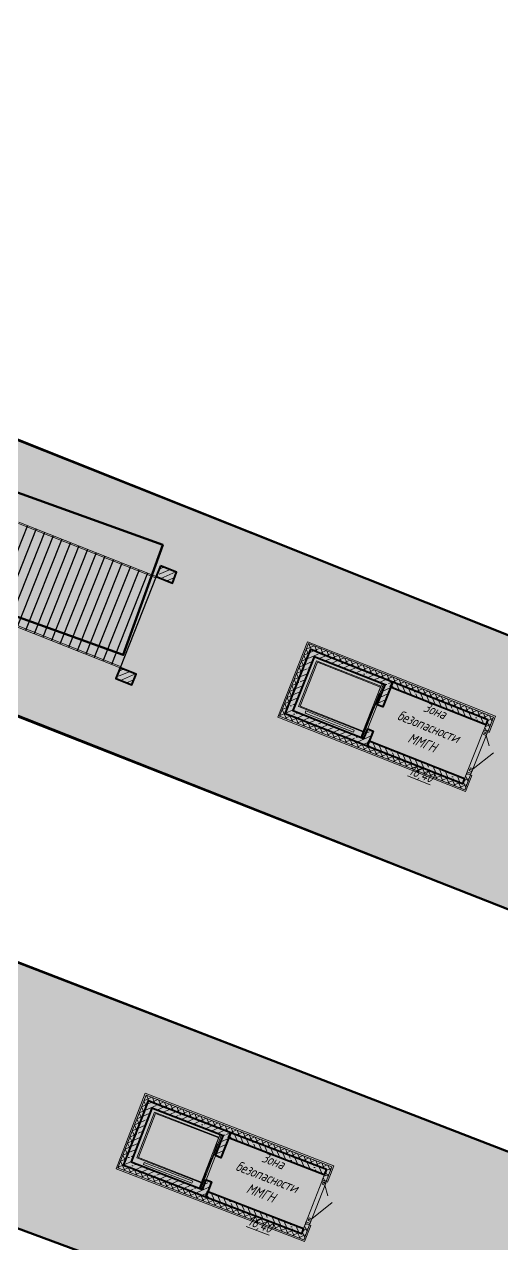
# Model space of a CAD drawing. Extents: x 11425 to 15501, y 6544 to 9114.
# Drawn here: x 11492.3 to 11508.83, y 9071.02 to 9113.26 of the extents above; entities that cross this region are included whole.
import ezdxf

# ---------------------------------------------------------------- set-up
doc = ezdxf.new("R2010")
doc.units = 0
for name, pattern in [('DASHED2', [0.375, 0.25, -0.125]), ('Overhead', [3.96875, 2.38125, -1.5875]), ('Сверху', [3.96875, 2.38125, -1.5875])]:
    doc.linetypes.add(name, pattern=pattern)
for name, color, linetype, lineweight in [('_Сверху_ - Верхние поручни', 7, 'Сверху', 9), ('МГТ-АМ-АР-Оборудоваине', 7, 'Continuous', 18), ('МГТ-АМ-АР-Разрезы', 7, 'Continuous', 9), ('МГТ-АМ-АР-Стены монолитные', 5, 'Continuous', 40), ('МГТ-АМ-АР-Штриховка монолит', 250, 'Continuous', 5), ('МГТ-АР-ЖД пути', 160, 'Continuous', 13), ('МГТ_АР_Облицовка', 124, 'Continuous', 9), ('МГТ_АР_Окна', 150, 'Continuous', 9), ('МГТ_АР_тонкие', 7, 'Continuous', 18), ('МГТ_АР_Утеплитель_Линии', 192, 'Continuous', 9), ('МГТ_АР_Утеплитель_Штриховка', 194, 'Continuous', 9)]:
    doc.layers.add(name, color=color, linetype=linetype, lineweight=lineweight)
doc.layers.add('МГТ_АР_Лестницы', color=7, linetype='Continuous')
doc.styles.add('СПДС_3.5 мм', font='spds.shx', dxfattribs={"oblique": 15, "height": 350})

msp = doc.modelspace()

# ---------------------------------------------------------------- hatches: boundary and pattern name
at = {"transparency": 33554559}
h = msp.add_hatch(color=1, dxfattribs=at)
h.dxf.hatch_style = 1
h.paths.add_polyline_path([(11439.834, 9093.317), (11441.203, 9097.066), (11491.258, 9079.092), (11489.889, 9075.282)])
h.paths.add_polyline_path([(11445.667, 9109.446), (11447.035, 9113.255), (11497.091, 9095.221), (11495.722, 9091.412)])
h.paths.add_polyline_path([(11434.001, 9077.127), (11435.37, 9080.937), (11485.425, 9062.902), (11484.056, 9059.093)])
h.paths.add_polyline_path([(11428.168, 9060.938), (11429.537, 9064.688), (11479.592, 9046.654), (11478.223, 9042.904)])
h = msp.add_hatch(color=1, dxfattribs=at)
h.dxf.hatch_style = 1
h.paths.add_polyline_path([(11498.125, 9015.995), (11501.706, 9031.662), (11450.845, 9050.106), (11453.94, 9058.558), (11503.253, 9040.231), (11504.751, 9048.526), (11456.678, 9066.295), (11459.794, 9074.785), (11506.392, 9057.611), (11507.853, 9065.698), (11462.51, 9082.484), (11465.691, 9090.965), (11509.366, 9074.079), (11510.782, 9081.92), (11468.343, 9098.614), (11471.379, 9107.125), (11512.381, 9090.77), (11513.556, 9097.033), (11524.77, 9091.732), (11513.164, 9031.033), (11509.043, 9009.313)])
at = {"layer": 'МГТ-АМ-АР-Оборудоваине'}
h = msp.add_hatch(color=1, dxfattribs=at)
h.paths.add_polyline_path([(11502.917, 9089.953), (11502.941, 9089.998), (11502.974, 9090.037), (11503.015, 9090.067), (11503.062, 9090.086), (11503.112, 9090.095), (11503.165, 9090.226), (11503.161, 9090.242), (11503.162, 9090.259), (11503.167, 9090.275), (11503.176, 9090.289), (11503.188, 9090.3), (11503.202, 9090.308), (11503.218, 9090.312), (11503.235, 9090.312), (11503.251, 9090.308), (11503.266, 9090.3), (11503.278, 9090.289), (11503.286, 9090.274), (11503.291, 9090.258), (11503.292, 9090.242), (11503.288, 9090.226), (11503.281, 9090.211), (11503.27, 9090.198), (11503.256, 9090.189), (11503.24, 9090.183), (11503.224, 9090.182), (11503.182, 9090.076), (11503.327, 9090.018), (11503.304, 9089.961), (11503.17, 9090.014), (11503.159, 9089.985), (11503.339, 9089.914), (11503.351, 9089.699), (11503.434, 9089.704), (11503.437, 9089.642), (11503.301, 9089.634), (11503.287, 9089.728), (11503.249, 9089.694), (11503.205, 9089.67), (11503.154, 9089.657), (11503.105, 9089.655), (11503.055, 9089.665), (11503.008, 9089.686), (11502.968, 9089.718), (11502.936, 9089.757), (11502.914, 9089.803), (11502.904, 9089.853), (11502.904, 9089.904)], flags=0)
h.paths.add_polyline_path([(11502.971, 9089.928), (11502.963, 9089.889), (11502.964, 9089.849), (11502.975, 9089.81), (11502.996, 9089.776), (11503.025, 9089.747), (11503.059, 9089.727), (11503.098, 9089.716), (11503.138, 9089.715), (11503.181, 9089.725), (11503.213, 9089.742), (11503.244, 9089.769), (11503.266, 9089.802), (11503.28, 9089.84), (11503.283, 9089.88), (11503.062, 9089.968), (11503.087, 9090.031), (11503.049, 9090.017), (11503.016, 9089.995), (11502.99, 9089.964)], flags=0)
h = msp.add_hatch(color=1, dxfattribs=at)
h.paths.add_polyline_path([(11497.311, 9074.32), (11497.334, 9074.365), (11497.367, 9074.404), (11497.408, 9074.435), (11497.455, 9074.455), (11497.505, 9074.463), (11497.556, 9074.595), (11497.553, 9074.612), (11497.553, 9074.628), (11497.558, 9074.644), (11497.567, 9074.658), (11497.579, 9074.67), (11497.593, 9074.678), (11497.609, 9074.682), (11497.626, 9074.682), (11497.642, 9074.678), (11497.656, 9074.67), (11497.668, 9074.659), (11497.677, 9074.645), (11497.682, 9074.629), (11497.683, 9074.612), (11497.68, 9074.596), (11497.672, 9074.581), (11497.662, 9074.569), (11497.648, 9074.559), (11497.632, 9074.553), (11497.616, 9074.552), (11497.575, 9074.445), (11497.721, 9074.389), (11497.698, 9074.331), (11497.563, 9074.383), (11497.552, 9074.354), (11497.733, 9074.285), (11497.748, 9074.07), (11497.83, 9074.076), (11497.834, 9074.014), (11497.698, 9074.005), (11497.684, 9074.098), (11497.646, 9074.064), (11497.601, 9074.04), (11497.551, 9074.026), (11497.501, 9074.024), (11497.451, 9074.033), (11497.405, 9074.054), (11497.364, 9074.085), (11497.332, 9074.124), (11497.31, 9074.17), (11497.299, 9074.22), (11497.299, 9074.271)], flags=0)
h.paths.add_polyline_path([(11497.366, 9074.296), (11497.357, 9074.256), (11497.359, 9074.216), (11497.371, 9074.178), (11497.392, 9074.143), (11497.421, 9074.115), (11497.456, 9074.095), (11497.494, 9074.084), (11497.535, 9074.084), (11497.577, 9074.095), (11497.609, 9074.111), (11497.639, 9074.138), (11497.662, 9074.172), (11497.675, 9074.21), (11497.678, 9074.25), (11497.456, 9074.336), (11497.481, 9074.4), (11497.443, 9074.386), (11497.41, 9074.363), (11497.384, 9074.332)], flags=0)
at = {"layer": 'МГТ-АМ-АР-Штриховка монолит', "lineweight": 9}
h = msp.add_hatch(dxfattribs=at)
h.set_pattern_fill('ANSI35', color=1, scale=0.05, angle=-21.6307, style=0)
h.set_pattern_definition([(23.36928, (11115.9967, 9067.76535), (-0.12593822, 0.29145465), []), (23.36928, (11116.2054, 9067.6826), (-0.12593822, 0.29145465), [0.396875, -0.079375, 0, -0.079375])])
h.paths.add_polyline_path([(11497.015, 9094.495), (11496.868, 9094.123), (11497.426, 9093.902), (11497.573, 9094.274)])
h = msp.add_hatch(dxfattribs=at)
h.set_pattern_fill('ANSI35', color=1, scale=0.05, angle=-21.6391, style=0)
h.set_pattern_definition([(23.36091, (11064.36612, 9088.45038), (-0.12589563, 0.29147305), []), (23.36091, (11064.5748, 9088.3676), (-0.12589563, 0.29147305), [0.396875, -0.079375, 0, -0.079375])])
h.paths.add_polyline_path([(11502.223, 9091.609), (11502.408, 9091.536), (11502.408, 9091.535), (11505.058, 9090.485), (11504.711, 9089.611), (11504.525, 9089.685), (11504.798, 9090.372), (11502.335, 9091.35), (11501.597, 9089.491), (11504.06, 9088.513), (11504.193, 9088.848), (11504.379, 9088.774), (11504.173, 9088.254), (11501.523, 9089.305), (11501.521, 9089.298), (11501.335, 9089.372), (11502.076, 9091.237)])
h = msp.add_hatch(dxfattribs=at)
h.set_pattern_fill('ANSI35', color=1, scale=0.05, angle=-21.6307, style=0)
h.set_pattern_definition([(23.36928, (11114.59594, 9064.23295), (-0.12593822, 0.29145465), []), (23.36928, (11114.80464, 9064.1502), (-0.12593822, 0.29145465), [0.396875, -0.079375, 0, -0.079375])])
h.paths.add_polyline_path([(11495.615, 9090.963), (11495.467, 9090.591), (11496.025, 9090.37), (11496.172, 9090.742)])
h = msp.add_hatch(dxfattribs=at)
h.set_pattern_fill('ANSI35', color=1, scale=0.05, angle=-111.6391, style=0)
h.set_pattern_definition([(293.36091, (11381.562, 9265.33028), (0.29147305, 0.12589563), []), (293.36091, (11381.4792, 9265.1216), (0.29147305, 0.12589563), [0.396875, -0.079375, 0, -0.079375])])
h.paths.add_polyline_path([(11508.358, 9089.174), (11508.284, 9088.988), (11504.984, 9090.299), (11505.058, 9090.485)])
h = msp.add_hatch(dxfattribs=at)
h.set_pattern_fill('ANSI35', color=1, scale=0.05, angle=-111.6391, style=0)
h.set_pattern_definition([(293.36091, (11380.7508, 9263.28548), (0.29147305, 0.12589563), []), (293.36091, (11380.668, 9263.0768), (0.29147305, 0.12589563), [0.396875, -0.079375, 0, -0.079375])])
h.paths.add_polyline_path([(11507.547, 9087.129), (11507.473, 9086.943), (11504.173, 9088.254), (11504.246, 9088.44)])
h = msp.add_hatch(dxfattribs=at)
h.set_pattern_fill('ANSI35', color=1, scale=0.05, angle=-21.1081, style=0)
h.set_pattern_definition([(23.89189, (11058.79295, 9068.75325), (-0.12859135, 0.29029384), []), (23.89189, (11059.0024, 9068.6724), (-0.12859135, 0.29029384), [0.396875, -0.079375, 0, -0.079375])])
h.paths.add_polyline_path([(11496.601, 9075.97), (11496.788, 9075.898), (11496.788, 9075.898), (11499.447, 9074.871), (11499.108, 9073.994), (11498.922, 9074.066), (11499.188, 9074.757), (11496.716, 9075.711), (11495.996, 9073.845), (11498.468, 9072.891), (11498.597, 9073.227), (11498.784, 9073.155), (11498.582, 9072.632), (11495.924, 9073.659), (11495.921, 9073.652), (11495.734, 9073.724), (11496.458, 9075.596)])
h = msp.add_hatch(dxfattribs=at)
h.set_pattern_fill('ANSI35', color=1, scale=0.05, angle=-111.1081, style=0)
h.set_pattern_definition([(293.89189, (11374.33603, 9248.56506), (0.29029384, 0.12859135), []), (293.89189, (11374.25517, 9248.35562), (0.29029384, 0.12859135), [0.396875, -0.079375, 0, -0.079375])])
h.paths.add_polyline_path([(11502.759, 9073.591), (11502.687, 9073.405), (11499.375, 9074.685), (11499.447, 9074.871)])
h = msp.add_hatch(dxfattribs=at)
h.set_pattern_fill('ANSI35', color=1, scale=0.05, angle=-111.1081, style=0)
h.set_pattern_definition([(293.89189, (11373.5438, 9246.51283), (0.29029384, 0.12859135), []), (293.89189, (11373.46295, 9246.3034), (0.29029384, 0.12859135), [0.396875, -0.079375, 0, -0.079375])])
h.paths.add_polyline_path([(11501.967, 9071.539), (11501.895, 9071.352), (11498.582, 9072.632), (11498.654, 9072.819)])
at = {"layer": 'МГТ_АР_Утеплитель_Штриховка'}
h = msp.add_hatch(dxfattribs=at)
h.set_pattern_fill('ANSI37', color=1, scale=0.05, angle=-21.6391)
h.set_pattern_definition([(23.36091, (11064.36612, 9088.45038), (-0.062947816, 0.145736526), []), (113.36091, (11064.36612, 9088.45038), (-0.145736526, -0.062947816), [])])
h.paths.add_polyline_path([(11501.335, 9089.372), (11502.216, 9091.612), (11508.033, 9089.304), (11508.033, 9089.303), (11508.358, 9089.175), (11508.21, 9088.802), (11508.35, 9088.747), (11508.553, 9089.259), (11502.138, 9091.804), (11501.14, 9089.287), (11507.554, 9086.742), (11507.758, 9087.254), (11507.618, 9087.309), (11507.47, 9086.937)])
h = msp.add_hatch(dxfattribs=at)
h.set_pattern_fill('ANSI37', color=1, scale=0.05, angle=-21.1081)
h.set_pattern_definition([(23.891887, (11058.79295, 9068.75325), (-0.064295676, 0.14514692), []), (113.891887, (11058.79295, 9068.75325), (-0.14514692, -0.064295676), [])])
h.paths.add_polyline_path([(11495.734, 9073.724), (11496.595, 9075.972), (11502.433, 9073.719), (11502.433, 9073.718), (11502.759, 9073.592), (11502.615, 9073.218), (11502.755, 9073.164), (11502.953, 9073.678), (11496.515, 9076.164), (11495.54, 9073.637), (11501.978, 9071.152), (11502.176, 9071.666), (11502.036, 9071.72), (11501.892, 9071.346)])

# ---------------------------------------------------------------- linework, layer by layer
at = {"color": 1, "lineweight": 50}
for points in [[(11445.667, 9109.446), (11447.035, 9113.255), (11497.091, 9095.221), (11495.722, 9091.412)], [(11498.125, 9015.995), (11501.706, 9031.662), (11450.845, 9050.106), (11453.94, 9058.558), (11503.253, 9040.231), (11504.751, 9048.526), (11456.678, 9066.295), (11459.794, 9074.785), (11506.392, 9057.611), (11507.853, 9065.698), (11462.51, 9082.484), (11465.691, 9090.965), (11509.366, 9074.079), (11510.782, 9081.92), (11468.343, 9098.614), (11471.379, 9107.125), (11512.381, 9090.77), (11513.556, 9097.033), (11524.77, 9091.732), (11513.164, 9031.033), (11509.043, 9009.313)]]:
    msp.add_lwpolyline(points, close=True, dxfattribs=at)
at = {"layer": '_Сверху_ - Верхние поручни', "color": 1, "ltscale": 100}
for p, q in [((11492.089, 9095.964), (11496.848, 9094.077)), ((11492.107, 9096.011), (11496.867, 9094.123)), ((11496.867, 9094.123), (11496.848, 9094.077)), ((11490.854, 9092.851), (11495.614, 9090.963)), ((11490.873, 9092.897), (11495.632, 9091.01)), ((11495.632, 9091.01), (11495.614, 9090.963))]:
    msp.add_line(p, q, dxfattribs=at)
at = {"layer": 'МГТ-АМ-АР-Оборудоваине', "color": 1}
for p, q in [((11502.335, 9091.35), (11501.597, 9089.491)), ((11504.798, 9090.372), (11502.335, 9091.35)), ((11502.419, 9091.209), (11501.792, 9089.629)), ((11501.792, 9089.629), (11502.419, 9091.209)), ((11502.454, 9091.162), (11501.849, 9089.638)), ((11504.649, 9090.324), (11502.419, 9091.209)), ((11502.419, 9091.209), (11504.649, 9090.324)), ((11504.638, 9090.296), (11502.454, 9091.162)), ((11504.73, 9090.378), (11504, 9088.537)), ((11504.649, 9090.324), (11504.023, 9088.743)), ((11504.06, 9088.513), (11504.798, 9090.372)), ((11504.589, 9090.076), (11504.381, 9089.553)), ((11504.4, 9089.546), (11504.607, 9090.068)), ((11504.557, 9090.091), (11504.679, 9090.398)), ((11504.607, 9090.068), (11504.589, 9090.076)), ((11504.679, 9090.398), (11504.73, 9090.378)), ((11501.792, 9089.629), (11504.023, 9088.743)), ((11504.023, 9088.743), (11501.792, 9089.629)), ((11501.849, 9089.638), (11504.034, 9088.771)), ((11501.597, 9089.491), (11504.06, 9088.513)), ((11502.023, 9089.397), (11502.052, 9089.471)), ((11503.696, 9088.733), (11502.023, 9089.397)), ((11502.052, 9089.471), (11503.725, 9088.808)), ((11504.365, 9089.592), (11504.157, 9089.07)), ((11504.176, 9089.062), (11504.383, 9089.585)), ((11504.383, 9089.585), (11504.365, 9089.592)), ((11504.381, 9089.553), (11504.4, 9089.546)), ((11503.725, 9088.808), (11503.696, 9088.733)), ((11504.152, 9089.069), (11503.949, 9088.558)), ((11503.957, 9088.565), (11504.156, 9089.067)), ((11504.175, 9089.06), (11503.976, 9088.558)), ((11504.184, 9089.056), (11503.985, 9088.554)), ((11504.004, 9088.547), (11504.203, 9089.049)), ((11504.156, 9089.067), (11504.175, 9089.06)), ((11504.156, 9089.067), (11504.175, 9089.06)), ((11504.157, 9089.07), (11504.176, 9089.062)), ((11504.184, 9089.056), (11504.203, 9089.049)), ((11503.949, 9088.558), (11504, 9088.537)), ((11503.976, 9088.558), (11503.957, 9088.565)), ((11503.985, 9088.554), (11504.004, 9088.547)), ((11496.716, 9075.711), (11495.996, 9073.845)), ((11499.188, 9074.757), (11496.716, 9075.711)), ((11496.801, 9075.571), (11496.189, 9073.985)), ((11496.189, 9073.985), (11496.801, 9075.571)), ((11496.837, 9075.525), (11496.246, 9073.995)), ((11499.04, 9074.707), (11496.801, 9075.571)), ((11496.801, 9075.571), (11499.04, 9074.707)), ((11499.029, 9074.679), (11496.837, 9075.525)), ((11499.12, 9074.761), (11498.407, 9072.914)), ((11499.04, 9074.707), (11498.428, 9073.121)), ((11498.468, 9072.891), (11499.188, 9074.757)), ((11498.982, 9074.458), (11498.779, 9073.934)), ((11498.798, 9073.927), (11499, 9074.451)), ((11498.95, 9074.473), (11499.069, 9074.781)), ((11499, 9074.451), (11498.982, 9074.458)), ((11499.069, 9074.781), (11499.12, 9074.761)), ((11496.189, 9073.985), (11498.428, 9073.121)), ((11498.428, 9073.121), (11496.189, 9073.985)), ((11496.246, 9073.995), (11498.439, 9073.149)), ((11495.996, 9073.845), (11498.468, 9072.891)), ((11496.422, 9073.756), (11496.451, 9073.83)), ((11498.101, 9073.107), (11496.422, 9073.756)), ((11496.451, 9073.83), (11498.13, 9073.182)), ((11498.762, 9073.973), (11498.56, 9073.448)), ((11498.578, 9073.441), (11498.781, 9073.965)), ((11498.781, 9073.965), (11498.762, 9073.973)), ((11498.779, 9073.934), (11498.798, 9073.927)), ((11498.13, 9073.182), (11498.101, 9073.107)), ((11498.554, 9073.447), (11498.356, 9072.934)), ((11498.364, 9072.942), (11498.559, 9073.445)), ((11498.577, 9073.438), (11498.383, 9072.934)), ((11498.587, 9073.435), (11498.392, 9072.931)), ((11498.411, 9072.924), (11498.605, 9073.427)), ((11498.559, 9073.445), (11498.577, 9073.438)), ((11498.559, 9073.445), (11498.577, 9073.438)), ((11498.56, 9073.448), (11498.578, 9073.441)), ((11498.587, 9073.435), (11498.605, 9073.427)), ((11498.356, 9072.934), (11498.407, 9072.914)), ((11498.383, 9072.934), (11498.364, 9072.942)), ((11498.392, 9072.931), (11498.411, 9072.924))]:
    msp.add_line(p, q, dxfattribs=at)
at = {"layer": 'МГТ-АМ-АР-Стены монолитные', "color": 1}
for points in [[(11497.015, 9094.495), (11496.868, 9094.123), (11497.426, 9093.902), (11497.573, 9094.274)], [(11502.223, 9091.609), (11502.408, 9091.536), (11502.408, 9091.535), (11505.058, 9090.485), (11504.711, 9089.611), (11504.525, 9089.685), (11504.798, 9090.372), (11502.335, 9091.35), (11501.597, 9089.491), (11504.06, 9088.513), (11504.193, 9088.848), (11504.379, 9088.774), (11504.173, 9088.254), (11501.523, 9089.305), (11501.521, 9089.298), (11501.335, 9089.372), (11502.076, 9091.237)], [(11495.615, 9090.963), (11495.467, 9090.591), (11496.025, 9090.37), (11496.172, 9090.742)], [(11508.358, 9089.174), (11508.284, 9088.988), (11504.984, 9090.299), (11505.058, 9090.485)], [(11507.547, 9087.129), (11507.473, 9086.943), (11504.173, 9088.254), (11504.246, 9088.44)], [(11496.601, 9075.97), (11496.788, 9075.898), (11496.788, 9075.898), (11499.447, 9074.871), (11499.108, 9073.994), (11498.922, 9074.066), (11499.188, 9074.757), (11496.716, 9075.711), (11495.996, 9073.845), (11498.468, 9072.891), (11498.597, 9073.227), (11498.784, 9073.155), (11498.582, 9072.632), (11495.924, 9073.659), (11495.921, 9073.652), (11495.734, 9073.724), (11496.458, 9075.596)], [(11502.759, 9073.591), (11502.687, 9073.405), (11499.375, 9074.685), (11499.447, 9074.871)], [(11501.967, 9071.539), (11501.895, 9071.352), (11498.582, 9072.632), (11498.654, 9072.819)]]:
    msp.add_lwpolyline(points, close=True, dxfattribs=at)
at = {"layer": 'МГТ-АР-ЖД пути', "color": 1, "linetype": 'DASHED2', "lineweight": 30, "ltscale": 7000}
for p, q in [((11471.384, 9107.048), (11512.381, 9090.77)), ((11510.782, 9081.92), (11468.4, 9098.682)), ((11465.695, 9090.887), (11509.366, 9074.079)), ((11507.853, 9065.698), (11462.537, 9082.465))]:
    msp.add_line(p, q, dxfattribs=at)
at = {"layer": 'МГТ_АР_Лестницы', "color": 1, "linetype": 'Overhead', "ltscale": 100}
for p, q in [((11492.405, 9095.893), (11491.152, 9092.732)), ((11492.405, 9095.893), (11491.152, 9092.732)), ((11492.702, 9095.775), (11491.449, 9092.615)), ((11492.702, 9095.775), (11491.449, 9092.615)), ((11493, 9095.657), (11491.747, 9092.497)), ((11493, 9095.657), (11491.747, 9092.497)), ((11493.297, 9095.539), (11492.044, 9092.379)), ((11493.297, 9095.539), (11492.044, 9092.379)), ((11493.595, 9095.421), (11492.341, 9092.261)), ((11493.595, 9095.421), (11492.341, 9092.261)), ((11493.892, 9095.303), (11492.639, 9092.143)), ((11493.892, 9095.303), (11492.639, 9092.143)), ((11494.19, 9095.185), (11492.936, 9092.025)), ((11494.19, 9095.185), (11492.936, 9092.025)), ((11494.487, 9095.067), (11493.234, 9091.907)), ((11494.487, 9095.067), (11493.234, 9091.907)), ((11494.785, 9094.949), (11493.531, 9091.789)), ((11494.785, 9094.949), (11493.531, 9091.789)), ((11495.082, 9094.831), (11493.829, 9091.671)), ((11495.082, 9094.831), (11493.829, 9091.671)), ((11495.38, 9094.713), (11494.126, 9091.553)), ((11495.38, 9094.713), (11494.126, 9091.553)), ((11495.677, 9094.596), (11494.424, 9091.435)), ((11495.677, 9094.596), (11494.424, 9091.435)), ((11495.975, 9094.478), (11494.721, 9091.317)), ((11495.975, 9094.478), (11494.721, 9091.317)), ((11496.272, 9094.36), (11495.019, 9091.199)), ((11496.272, 9094.36), (11495.019, 9091.199)), ((11496.569, 9094.242), (11495.316, 9091.081)), ((11496.569, 9094.242), (11495.316, 9091.081)), ((11496.867, 9094.124), (11495.614, 9090.963))]:
    msp.add_line(p, q, dxfattribs=at)
at = {"layer": 'МГТ_АР_Облицовка', "color": 1}
for points in [[(11508.581, 9089.194), (11508.618, 9089.287), (11502.11, 9091.869), (11501.075, 9089.259), (11507.583, 9086.677), (11507.804, 9087.235), (11507.758, 9087.254), (11507.554, 9086.742), (11501.14, 9089.287), (11502.138, 9091.804), (11508.553, 9089.259), (11508.35, 9088.747), (11508.396, 9088.729)], [(11502.982, 9073.614), (11503.018, 9073.707), (11496.487, 9076.228), (11495.475, 9073.608), (11502.007, 9071.088), (11502.223, 9071.648), (11502.176, 9071.666), (11501.978, 9071.152), (11495.54, 9073.637), (11496.515, 9076.164), (11502.953, 9073.678), (11502.755, 9073.164), (11502.802, 9073.146)]]:
    msp.add_lwpolyline(points, close=True, dxfattribs=at)
at = {"layer": 'МГТ_АР_Окна', "color": 1, "elevation": 0}
for points in [[(11508.21, 9088.802), (11508.35, 9088.747), (11508.331, 9088.701), (11508.192, 9088.756)], [(11502.615, 9073.218), (11502.755, 9073.164), (11502.737, 9073.118), (11502.597, 9073.172)]]:
    msp.add_lwpolyline(points, close=True, dxfattribs=at)
at = {"layer": 'МГТ_АР_Окна', "color": 1}
for points in [[(11508.193, 9088.755), (11508.332, 9088.7), (11507.757, 9087.254), (11507.618, 9087.309)], [(11507.637, 9087.356), (11507.776, 9087.3), (11507.757, 9087.254), (11507.618, 9087.309)], [(11502.598, 9073.171), (11502.738, 9073.117), (11502.176, 9071.666), (11502.036, 9071.72)], [(11502.054, 9071.767), (11502.194, 9071.713), (11502.176, 9071.666), (11502.036, 9071.72)]]:
    msp.add_lwpolyline(points, close=True, dxfattribs=at)
at = {"layer": 'МГТ_АР_тонкие', "color": 1, "linetype": 'Continuous', "lineweight": 20}
for p, q in [((11508.208, 9088.659, 0), (11508.301, 9088.622, 0)), ((11508.227, 9088.705, 0), (11508.32, 9088.668, 0)), ((11508.405, 9088.26, 0), (11508.301, 9088.622, 0)), ((11508.545, 9088.018, 0), (11507.84, 9087.46, 0)), ((11507.728, 9087.451, 0), (11507.821, 9087.414, 0)), ((11502.614, 9073.075, 0), (11502.708, 9073.039, 0)), ((11502.632, 9073.121, 0), (11502.726, 9073.085, 0)), ((11502.815, 9072.678, 0), (11502.708, 9073.039, 0)), ((11502.957, 9072.438, 0), (11502.257, 9071.873, 0)), ((11502.145, 9071.862, 0), (11502.238, 9071.826, 0))]:
    msp.add_line(p, q, dxfattribs=at)
at = {"layer": 'МГТ_АР_тонкие', "color": 1, "linetype": 'Continuous', "lineweight": 20, "extrusion": (2.29742e-09, -8.05511e-10, 1), "elevation": 0}
for points in [[(11508.227, 9088.705), (11508.208, 9088.659), (11508.301, 9088.622), (11508.32, 9088.668)], [(11507.747, 9087.497), (11507.728, 9087.451), (11507.821, 9087.414), (11507.84, 9087.46)], [(11507.728, 9087.451), (11507.71, 9087.404), (11507.803, 9087.367), (11507.821, 9087.414)]]:
    msp.add_lwpolyline(points, close=True, dxfattribs=at)
at = {"layer": 'МГТ_АР_тонкие', "color": 1, "linetype": 'Continuous', "lineweight": 20, "extrusion": (2.30478e-09, -7.84186e-10, 1), "elevation": 0}
for points in [[(11502.632, 9073.121), (11502.614, 9073.075), (11502.707, 9073.039), (11502.726, 9073.085)], [(11502.163, 9071.909), (11502.145, 9071.862), (11502.238, 9071.826), (11502.257, 9071.873)], [(11502.145, 9071.862), (11502.127, 9071.816), (11502.22, 9071.78), (11502.238, 9071.826)]]:
    msp.add_lwpolyline(points, close=True, dxfattribs=at)
at = {"layer": 'МГТ_АР_Утеплитель_Линии', "color": 1}
for points in [[(11501.335, 9089.372), (11502.216, 9091.612), (11508.033, 9089.304), (11508.033, 9089.303), (11508.358, 9089.175), (11508.21, 9088.802), (11508.35, 9088.747), (11508.553, 9089.259), (11502.138, 9091.804), (11501.14, 9089.287), (11507.554, 9086.742), (11507.758, 9087.254), (11507.618, 9087.309), (11507.47, 9086.937)], [(11495.734, 9073.724), (11496.595, 9075.972), (11502.433, 9073.719), (11502.433, 9073.718), (11502.759, 9073.592), (11502.615, 9073.218), (11502.755, 9073.164), (11502.953, 9073.678), (11496.515, 9076.164), (11495.54, 9073.637), (11501.978, 9071.152), (11502.176, 9071.666), (11502.036, 9071.72), (11501.892, 9071.346)]]:
    msp.add_lwpolyline(points, close=True, dxfattribs=at)

# ---------------------------------------------------------------- texts
at = {"layer": 'МГТ-АМ-АР-Разрезы', "color": 1, "extrusion": (2.43447e-09, -1.73693e-11, 1), "char_height": 0.35, "width": 0.85325, "attachment_point": 2, "text_direction": (0.929525, -0.368759, 0), "line_spacing_factor": 1.022766, "style": 'СПДС_3.5 мм'}
for s, insert in [('Зона безопасности ММГН', (11506.588, 9089.647, 0)), ('{\\L16,40}', (11506.114, 9087.456, 0))]:
    msp.add_mtext(s, dxfattribs=dict(at, insert=insert))
at = {"layer": 'МГТ-АМ-АР-Разрезы', "color": 1, "extrusion": (2.43453e-09, 5.1921e-12, 1), "char_height": 0.35, "width": 0.85325, "attachment_point": 2, "text_direction": (0.932903, -0.360129, 0), "line_spacing_factor": 1.022766, "style": 'СПДС_3.5 мм'}
for s, insert in [('Зона безопасности ММГН', (11500.985, 9074.048, 0)), ('{\\L16,40}', (11500.531, 9071.852, 0))]:
    msp.add_mtext(s, dxfattribs=dict(at, insert=insert))

doc.saveas('drawing.dxf')
